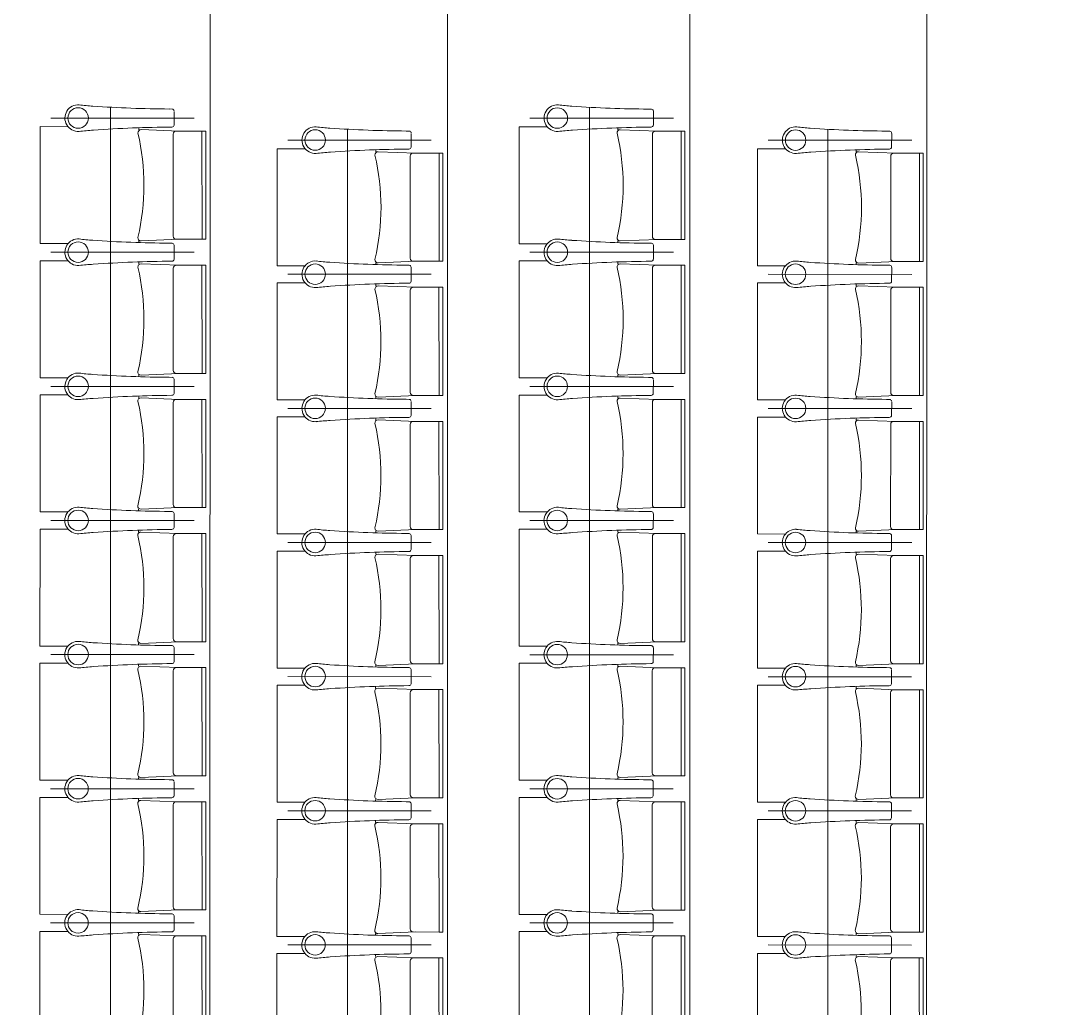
# Model space of a CAD drawing. Header units: millimetres. Extents: x 586 to 1010, y 369 to 668.
# Drawn here: x 694.394 to 698.716, y 504.952 to 509.066 of the extents above; entities that cross this region are included whole.
import ezdxf

# ---------------------------------------------------------------- set-up
doc = ezdxf.new("R2010")
doc.units = ezdxf.units.MM
doc.linetypes.add('CENTER', pattern=[2, 1.25, -0.25, 0.25, -0.25])
doc.linetypes.add('DASHED', pattern=[0.75, 0.5, -0.25])
doc.layers.add('plan line', color=7, linetype='Continuous', lineweight=15)

msp = doc.modelspace()

# ---------------------------------------------------------------- linework, layer by layer
at = {"color": 254, "lineweight": 25}
for points in [[(671.7124, 620.7085), (706.7355, 621.773), (754.2598, 613.8303), (814.6609, 600.1481), (855.7567, 598.0104), (895.0671, 567.0647), (920.0096, 542.0176), (952.0084, 521.2476), (977.2234, 504.6526), (979.6352, 479.2339), (986.3437, 463.8549), (988.7975, 462.3853)], [(654.944, 595.4717), (670.2671, 587.3174), (714.302, 595.1648), (787.0891, 595.1648), (819.3936, 580.9441), (821.0297, 562.8505), (813.4907, 552.7881), (808.7339, 539.6711), (796.4072, 534.7059), (791.0222, 527.249), (791.0222, 507.547), (797.3007, 476.5274), (814.9752, 463.8897), (836.1481, 474.6816), (874.0221, 478.5878), (885.7286, 462.7333), (863.0042, 436.0794), (845.7887, 420.6845), (845.1044, 408.6747)], [(639.2065, 583.4381), (644.7272, 575.638), (657.7961, 553.4401), (668.4043, 543.9291), (682.5178, 548.7307), (692.9838, 555.4778), (711.9339, 556.5828), (734.3456, 532.1334), (750.593, 477.7475), (754.1369, 444.164), (776.4657, 425.4473), (782.6172, 412.2355)]]:
    msp.add_spline(points, degree=3, dxfattribs=at)
at = {"layer": 'plan line'}
for p, q in [((698.1669, 499.2407), (698.1684, 510.3072)), ((696.1705, 499.2556), (696.172, 510.2928)), ((695.1813, 499.2963), (695.1827, 510.2523)), ((697.1803, 499.2912), (697.1817, 510.2569)), ((695.0251, 508.6977), (695.0122, 508.698)), ((695.0332, 508.6881), (695.033, 508.6309)), ((697.0215, 508.6975), (697.0086, 508.6977)), ((697.0296, 508.6878), (697.0293, 508.6307)), ((694.474, 508.1371), (694.474, 508.6244)), ((694.474, 508.6244), (694.5906, 508.6243)), ((694.885, 508.6199), (694.885, 508.6115)), ((696.4703, 508.1368), (696.4704, 508.6241)), ((696.4704, 508.6241), (696.587, 508.6241)), ((696.8814, 508.6196), (696.8814, 508.6112)), ((696.0127, 508.606), (695.9998, 508.6062)), ((696.0208, 508.5963), (696.0205, 508.5392)), ((698.0143, 508.6057), (698.0015, 508.606)), ((698.0225, 508.5961), (698.0222, 508.5389)), ((695.4616, 508.0453), (695.4616, 508.5326)), ((695.4616, 508.5326), (695.5782, 508.5326)), ((695.8726, 508.5282), (695.8726, 508.5197)), ((697.4632, 508.045), (697.4633, 508.5324)), ((697.4633, 508.5324), (697.5799, 508.5323)), ((697.8743, 508.5279), (697.8743, 508.5195)), ((694.885, 508.1488), (694.885, 508.1415)), ((695.025, 508.1389), (695.0122, 508.1392)), ((695.025, 508.1389), (695.0122, 508.1392)), ((696.8814, 508.1486), (696.8814, 508.1413)), ((697.0214, 508.1387), (697.0085, 508.1389)), ((697.0214, 508.1387), (697.0085, 508.1389)), ((694.5906, 508.137), (694.474, 508.1371)), ((695.0331, 508.1293), (695.0329, 508.0721)), ((695.0331, 508.1293), (695.0329, 508.0721)), ((696.5869, 508.1368), (696.4703, 508.1368)), ((697.0295, 508.129), (697.0293, 508.0719)), ((697.0295, 508.129), (697.0293, 508.0719)), ((694.4739, 507.5783), (694.474, 508.0656)), ((694.474, 508.0656), (694.5906, 508.0656)), ((694.885, 508.0611), (694.885, 508.0527)), ((695.8726, 508.0571), (695.8726, 508.0498)), ((696.4703, 507.578), (696.4703, 508.0653)), ((696.4703, 508.0653), (696.5869, 508.0653)), ((696.8813, 508.0608), (696.8813, 508.0524)), ((697.8742, 508.0568), (697.8742, 508.0495)), ((695.5782, 508.0453), (695.4616, 508.0453)), ((696.0126, 508.0472), (695.9998, 508.0474)), ((696.0126, 508.0472), (695.9998, 508.0474)), ((696.0207, 508.0375), (696.0205, 507.9804)), ((696.0207, 508.0375), (696.0205, 507.9804)), ((697.5798, 508.045), (697.4632, 508.045)), ((698.0143, 508.0469), (698.0014, 508.0472)), ((698.0143, 508.0469), (698.0014, 508.0472)), ((698.0224, 508.0373), (698.0221, 507.9801)), ((698.0224, 508.0373), (698.0221, 507.9801)), ((695.4615, 507.4865), (695.4616, 507.9738)), ((695.4616, 507.9738), (695.5781, 507.9738)), ((695.8726, 507.9694), (695.8726, 507.9609)), ((697.4631, 507.4862), (697.4632, 507.9736)), ((697.4632, 507.9736), (697.5798, 507.9735)), ((697.8742, 507.9691), (697.8742, 507.9607)), ((694.5905, 507.5782), (694.4739, 507.5783)), ((694.8849, 507.59), (694.8849, 507.5827)), ((695.0249, 507.5801), (695.0121, 507.5804)), ((695.0249, 507.5801), (695.0121, 507.5804)), ((696.5869, 507.578), (696.4703, 507.578)), ((696.8813, 507.5898), (696.8813, 507.5825)), ((697.0213, 507.5799), (697.0085, 507.5801)), ((697.0213, 507.5799), (697.0085, 507.5801)), ((695.0331, 507.5705), (695.0328, 507.5133)), ((695.0331, 507.5705), (695.0328, 507.5133)), ((697.0294, 507.5702), (697.0292, 507.5131)), ((697.0294, 507.5702), (697.0292, 507.5131)), ((694.4738, 507.0195), (694.4739, 507.5068)), ((694.4739, 507.5068), (694.5905, 507.5068)), ((694.8849, 507.5023), (694.8849, 507.4939)), ((695.8725, 507.4983), (695.8725, 507.491)), ((696.4702, 507.0192), (696.4703, 507.5065)), ((696.4703, 507.5065), (696.5869, 507.5065)), ((696.8813, 507.502), (696.8813, 507.4936)), ((697.8742, 507.498), (697.8742, 507.4907)), ((695.5781, 507.4865), (695.4615, 507.4865)), ((696.0125, 507.4884), (695.9997, 507.4886)), ((696.0125, 507.4884), (695.9997, 507.4886)), ((696.0207, 507.4787), (696.0204, 507.4216)), ((696.0207, 507.4787), (696.0204, 507.4216)), ((697.5797, 507.4862), (697.4631, 507.4862)), ((698.0142, 507.4881), (698.0013, 507.4884)), ((698.0142, 507.4881), (698.0013, 507.4884)), ((698.0223, 507.4785), (698.022, 507.4213)), ((698.0223, 507.4785), (698.0221, 507.4213)), ((695.4614, 506.9277), (695.4615, 507.415)), ((695.4615, 507.415), (695.5781, 507.415)), ((695.8725, 507.4106), (695.8725, 507.4021)), ((697.4631, 506.9275), (697.4631, 507.4148)), ((697.4631, 507.4148), (697.5797, 507.4147)), ((697.8741, 507.4103), (697.8741, 507.4019)), ((694.5904, 507.0194), (694.4738, 507.0195)), ((694.8848, 507.0312), (694.8848, 507.0239)), ((695.0249, 507.0213), (695.012, 507.0216)), ((695.0249, 507.0213), (695.012, 507.0216)), ((696.5868, 507.0192), (696.4702, 507.0192)), ((696.8812, 507.031), (696.8812, 507.0237)), ((697.0212, 507.0211), (697.0084, 507.0213)), ((697.0212, 507.0211), (697.0084, 507.0213)), ((695.033, 507.0117), (695.0327, 506.9545)), ((695.033, 507.0117), (695.0327, 506.9545)), ((697.0294, 507.0114), (697.0291, 506.9543)), ((697.0294, 507.0114), (697.0291, 506.9543)), ((694.4737, 506.4607), (694.4738, 506.948)), ((694.4738, 506.948), (694.5904, 506.948)), ((694.8848, 506.9435), (694.8848, 506.9351)), ((695.8724, 506.9395), (695.8724, 506.9322)), ((696.0125, 506.9296), (695.9996, 506.9298)), ((696.0125, 506.9296), (695.9996, 506.9298)), ((696.4701, 506.4604), (696.4702, 506.9477)), ((696.4702, 506.9477), (696.5868, 506.9477)), ((696.8812, 506.9432), (696.8812, 506.9348)), ((697.8741, 506.9392), (697.8741, 506.9319)), ((698.0141, 506.9293), (698.0013, 506.9296)), ((698.0141, 506.9293), (698.0013, 506.9296)), ((695.578, 506.9277), (695.4614, 506.9277)), ((696.0206, 506.9199), (696.0203, 506.8628)), ((696.0206, 506.9199), (696.0203, 506.8628)), ((697.5797, 506.9274), (697.4631, 506.9275)), ((698.0222, 506.9197), (698.022, 506.8625)), ((698.0222, 506.9197), (698.022, 506.8625)), ((695.4613, 506.3689), (695.4614, 506.8562)), ((695.4614, 506.8562), (695.578, 506.8562)), ((695.8724, 506.8518), (695.8724, 506.8433)), ((697.463, 506.3687), (697.4631, 506.856)), ((697.4631, 506.856), (697.5797, 506.8559)), ((697.8741, 506.8515), (697.8741, 506.8431)), ((694.5903, 506.4606), (694.4737, 506.4607)), ((694.8848, 506.4724), (694.8848, 506.4651)), ((695.0248, 506.4625), (695.0119, 506.4628)), ((695.0248, 506.4625), (695.0119, 506.4628)), ((696.5867, 506.4604), (696.4701, 506.4604)), ((696.8811, 506.4722), (696.8811, 506.4649)), ((697.0212, 506.4623), (697.0083, 506.4625)), ((697.0212, 506.4623), (697.0083, 506.4625)), ((695.0329, 506.4529), (695.0327, 506.3957)), ((695.0329, 506.4529), (695.0327, 506.3957)), ((697.0293, 506.4526), (697.029, 506.3955)), ((697.0293, 506.4526), (697.029, 506.3955)), ((694.4737, 505.9019), (694.4737, 506.3892)), ((694.4737, 506.3892), (694.5903, 506.3892)), ((694.8848, 506.3847), (694.8848, 506.3763)), ((695.5779, 506.3689), (695.4613, 506.3689)), ((695.8724, 506.3807), (695.8724, 506.3734)), ((696.0124, 506.3708), (695.9995, 506.371)), ((696.0124, 506.3708), (695.9995, 506.371)), ((696.47, 505.9016), (696.4701, 506.3889)), ((696.4701, 506.3889), (696.5867, 506.3889)), ((696.8811, 506.3844), (696.8811, 506.376)), ((697.5796, 506.3686), (697.463, 506.3687)), ((697.874, 506.3804), (697.874, 506.3731)), ((698.014, 506.3705), (698.0012, 506.3708)), ((698.014, 506.3705), (698.0012, 506.3708)), ((696.0205, 506.3611), (696.0202, 506.304)), ((696.0205, 506.3611), (696.0203, 506.304)), ((698.0222, 506.3609), (698.0219, 506.3037)), ((698.0222, 506.3609), (698.0219, 506.3037)), ((695.4613, 505.8101), (695.4613, 506.2974)), ((695.4613, 506.2974), (695.5779, 506.2974)), ((695.8723, 506.293), (695.8723, 506.2845)), ((697.4629, 505.8099), (697.463, 506.2972)), ((697.463, 506.2972), (697.5796, 506.2971)), ((697.874, 506.2927), (697.874, 506.2843)), ((694.5903, 505.9018), (694.4737, 505.9019)), ((694.8847, 505.9136), (694.8847, 505.9063)), ((695.0247, 505.9037), (695.0119, 505.904)), ((695.0247, 505.9037), (695.0119, 505.904)), ((695.0328, 505.8941), (695.0326, 505.8369)), ((695.0328, 505.8941), (695.0326, 505.8369)), ((696.5866, 505.9016), (696.47, 505.9016)), ((696.8811, 505.9134), (696.8811, 505.9061)), ((697.0211, 505.9035), (697.0082, 505.9037)), ((697.0211, 505.9035), (697.0082, 505.9037)), ((697.0292, 505.8938), (697.029, 505.8367)), ((697.0292, 505.8938), (697.029, 505.8367)), ((694.4736, 505.3431), (694.4737, 505.8304)), ((694.4737, 505.8304), (694.5903, 505.8304)), ((694.8847, 505.8259), (694.8847, 505.8175)), ((695.5779, 505.8101), (695.4613, 505.8101)), ((695.8723, 505.8219), (695.8723, 505.8146)), ((696.0123, 505.812), (695.9995, 505.8122)), ((696.0123, 505.812), (695.9995, 505.8122)), ((696.47, 505.3428), (696.47, 505.8301)), ((696.47, 505.8301), (696.5866, 505.8301)), ((696.8811, 505.8256), (696.8811, 505.8172)), ((697.5795, 505.8098), (697.4629, 505.8099)), ((697.8739, 505.8216), (697.8739, 505.8143)), ((698.014, 505.8117), (698.0011, 505.812)), ((698.014, 505.8117), (698.0011, 505.812)), ((696.0204, 505.8023), (696.0202, 505.7452)), ((696.0204, 505.8023), (696.0202, 505.7452)), ((698.0221, 505.8021), (698.0218, 505.7449)), ((698.0221, 505.8021), (698.0218, 505.7449)), ((695.4612, 505.2513), (695.4613, 505.7386)), ((695.4613, 505.7386), (695.5779, 505.7386)), ((695.8723, 505.7342), (695.8723, 505.7257)), ((697.4628, 505.2511), (697.4629, 505.7384)), ((697.4629, 505.7384), (697.5795, 505.7383)), ((697.8739, 505.7339), (697.8739, 505.7255)), ((694.5902, 505.343), (694.4736, 505.3431)), ((694.8846, 505.3548), (694.8846, 505.3475)), ((695.0246, 505.3449), (695.0118, 505.3452)), ((695.0246, 505.3449), (695.0118, 505.3452)), ((695.0328, 505.3353), (695.0325, 505.2781)), ((695.0328, 505.3353), (695.0325, 505.2781)), ((696.5866, 505.3428), (696.47, 505.3428)), ((696.881, 505.3546), (696.881, 505.3473)), ((697.021, 505.3447), (697.0082, 505.3449)), ((697.021, 505.3447), (697.0082, 505.3449)), ((697.0291, 505.335), (697.0289, 505.2779)), ((697.0291, 505.335), (697.0289, 505.2779)), ((694.4735, 504.7843), (694.4736, 505.2716)), ((694.4736, 505.2716), (694.5902, 505.2716)), ((694.8846, 505.2671), (694.8846, 505.2587)), ((695.5778, 505.2513), (695.4612, 505.2513)), ((695.8722, 505.2631), (695.8722, 505.2558)), ((696.0122, 505.2532), (695.9994, 505.2534)), ((696.0122, 505.2532), (695.9994, 505.2534)), ((696.0204, 505.2435), (696.0201, 505.1864)), ((696.0204, 505.2435), (696.0201, 505.1864)), ((696.4699, 504.784), (696.47, 505.2713)), ((696.47, 505.2713), (696.5866, 505.2713)), ((696.881, 505.2668), (696.881, 505.2584)), ((697.5794, 505.251), (697.4628, 505.2511)), ((697.8739, 505.2628), (697.8739, 505.2555)), ((698.0139, 505.2529), (698.001, 505.2532)), ((698.0139, 505.2529), (698.001, 505.2532)), ((698.022, 505.2433), (698.0218, 505.1861)), ((698.022, 505.2433), (698.0218, 505.1861)), ((695.4611, 504.6925), (695.4612, 505.1798)), ((695.4612, 505.1798), (695.5778, 505.1798)), ((695.8722, 505.1754), (695.8722, 505.1669)), ((697.4628, 504.6923), (697.4628, 505.1796)), ((697.4628, 505.1796), (697.5794, 505.1795)), ((697.8739, 505.1751), (697.8739, 505.1667))]:
    msp.add_line(p, q, dxfattribs=at)
at = {"layer": 'plan line', "linetype": 'DASHED', "ltscale": 3}
for p, q in [((694.7675, 508.0558), (694.7676, 508.7054)), ((696.7639, 508.0556), (696.7639, 508.7051)), ((695.7551, 507.9641), (695.7552, 508.6136)), ((697.7567, 507.9638), (697.7568, 508.6134)), ((694.7674, 507.497), (694.7675, 508.1466)), ((696.7638, 507.4968), (696.7639, 508.1463)), ((695.755, 507.4053), (695.7551, 508.0548)), ((697.7567, 507.405), (697.7567, 508.0546)), ((694.7673, 506.9382), (694.7674, 507.5878)), ((696.7637, 506.938), (696.7638, 507.5875)), ((695.7549, 506.8465), (695.755, 507.496)), ((697.7566, 506.8462), (697.7567, 507.4958)), ((694.7673, 506.3794), (694.7673, 507.029)), ((696.7636, 506.3792), (696.7637, 507.0287)), ((695.7549, 506.2877), (695.7549, 506.9372)), ((697.7565, 506.2874), (697.7566, 506.937)), ((694.7672, 505.8206), (694.7673, 506.4702)), ((696.7636, 505.8204), (696.7636, 506.4699)), ((695.7548, 505.7289), (695.7549, 506.3784)), ((697.7564, 505.7286), (697.7565, 506.3782)), ((694.7671, 505.2618), (694.7672, 505.9114)), ((696.7635, 505.2616), (696.7636, 505.9111)), ((695.7547, 505.1701), (695.7548, 505.8196)), ((697.7564, 505.1698), (697.7564, 505.8194)), ((694.767, 504.703), (694.7671, 505.3526)), ((696.7634, 504.7028), (696.7635, 505.3523)), ((695.7546, 504.6113), (695.7547, 505.2608)), ((697.7563, 504.611), (697.7564, 505.2606))]:
    msp.add_line(p, q, dxfattribs=at)
at = {"layer": 'plan line', "linetype": 'CENTER', "ltscale": 3}
for p, q in [((695.1165, 508.66), (694.5186, 508.6601)), ((697.1129, 508.6598), (696.515, 508.6598)), ((696.1041, 508.5683), (695.5062, 508.5684)), ((698.1058, 508.568), (697.5079, 508.5681)), ((695.1165, 508.1012), (694.5185, 508.1013)), ((695.1165, 508.1012), (694.5185, 508.1013)), ((697.1128, 508.101), (696.5149, 508.101)), ((697.1128, 508.101), (696.5149, 508.101)), ((696.1041, 508.0095), (695.5061, 508.0096)), ((696.1041, 508.0095), (695.5061, 508.0096)), ((698.1057, 508.0092), (697.5078, 508.0093)), ((698.1057, 508.0092), (697.5078, 508.0093)), ((695.1164, 507.5424), (694.5185, 507.5425)), ((695.1164, 507.5424), (694.5185, 507.5425)), ((697.1128, 507.5422), (696.5148, 507.5422)), ((697.1128, 507.5422), (696.5148, 507.5422)), ((696.104, 507.4507), (695.5061, 507.4508)), ((696.104, 507.4507), (695.5061, 507.4508)), ((698.1056, 507.4504), (697.5077, 507.4505)), ((698.1056, 507.4504), (697.5077, 507.4505)), ((695.1163, 506.9836), (694.5184, 506.9837)), ((695.1163, 506.9836), (694.5184, 506.9837)), ((697.1127, 506.9834), (696.5148, 506.9834)), ((697.1127, 506.9834), (696.5148, 506.9834)), ((696.1039, 506.8919), (695.506, 506.892)), ((696.1039, 506.8919), (695.506, 506.892)), ((698.1056, 506.8916), (697.5076, 506.8917)), ((698.1056, 506.8916), (697.5076, 506.8917)), ((695.1162, 506.4248), (694.5183, 506.4249)), ((695.1162, 506.4248), (694.5183, 506.4249)), ((697.1126, 506.4246), (696.5147, 506.4246)), ((697.1126, 506.4246), (696.5147, 506.4246)), ((696.1038, 506.3331), (695.5059, 506.3332)), ((696.1038, 506.3331), (695.5059, 506.3332)), ((698.1055, 506.3328), (697.5076, 506.3329)), ((698.1055, 506.3328), (697.5076, 506.3329)), ((695.1162, 505.866), (694.5182, 505.8661)), ((695.1162, 505.866), (694.5182, 505.8661)), ((697.1125, 505.8658), (696.5146, 505.8658)), ((697.1125, 505.8658), (696.5146, 505.8658)), ((696.1038, 505.7743), (695.5058, 505.7744)), ((696.1038, 505.7743), (695.5058, 505.7744)), ((698.1054, 505.774), (697.5075, 505.7741)), ((698.1054, 505.774), (697.5075, 505.7741)), ((695.1161, 505.3072), (694.5182, 505.3073)), ((695.1161, 505.3072), (694.5182, 505.3073)), ((697.1125, 505.307), (696.5145, 505.307)), ((697.1125, 505.307), (696.5145, 505.307)), ((696.1037, 505.2155), (695.5058, 505.2156)), ((696.1037, 505.2155), (695.5058, 505.2156)), ((698.1053, 505.2152), (697.5074, 505.2153)), ((698.1053, 505.2152), (697.5074, 505.2153))]:
    msp.add_line(p, q, dxfattribs=at)
at = {"layer": 'plan line'}
for points in [[(695.0531, 508.606), (694.8949, 508.6119, 0.474715), (694.8819, 508.5972, -0.115865), (694.8819, 508.1631, 0.474715), (694.8948, 508.1484), (695.053, 508.1552)], [(695.1487, 508.606), (695.0417, 508.606, 0.414214), (695.029, 508.5933), (695.0289, 508.1679, 0.414214), (695.0416, 508.1552), (695.1494, 508.1552), (695.1487, 508.606)], [(697.0495, 508.6058), (696.8912, 508.6116, 0.474715), (696.8783, 508.5969, -0.115865), (696.8782, 508.1629, 0.474715), (696.8912, 508.1481), (697.0494, 508.155)], [(697.1451, 508.6057), (697.038, 508.6058, 0.414214), (697.0253, 508.5931), (697.0253, 508.1677, 0.414214), (697.038, 508.155), (697.1458, 508.1549), (697.1451, 508.6057)], [(696.0407, 508.5143), (695.8825, 508.5202, 0.474715), (695.8695, 508.5054, -0.115865), (695.8694, 508.0714, 0.474715), (695.8824, 508.0566), (696.0406, 508.0635)], [(696.1363, 508.5143), (696.0293, 508.5143, 0.414214), (696.0166, 508.5016), (696.0165, 508.0762, 0.414214), (696.0292, 508.0635), (696.137, 508.0634), (696.1363, 508.5143)], [(698.0424, 508.514), (697.8841, 508.5199, 0.474715), (697.8712, 508.5052, -0.115865), (697.8711, 508.0711, 0.474715), (697.8841, 508.0564), (698.0423, 508.0632)], [(698.1379, 508.514), (698.0309, 508.514, 0.414214), (698.0182, 508.5013), (698.0182, 508.0759, 0.414214), (698.0309, 508.0632), (698.1386, 508.0632), (698.1379, 508.514)], [(695.053, 508.0472), (694.8948, 508.0531, 0.474715), (694.8818, 508.0384, -0.115865), (694.8818, 507.6043, 0.474715), (694.8947, 507.5896), (695.053, 507.5964)], [(697.0494, 508.047), (696.8912, 508.0528, 0.474715), (696.8782, 508.0381, -0.115865), (696.8782, 507.6041, 0.474715), (696.8911, 507.5893), (697.0494, 507.5962)], [(695.1486, 508.0472), (695.0416, 508.0472, 0.414214), (695.0289, 508.0345), (695.0288, 507.6091, 0.414214), (695.0415, 507.5964), (695.1493, 507.5964), (695.1486, 508.0472)], [(697.145, 508.0469), (697.038, 508.047, 0.414214), (697.0253, 508.0343), (697.0252, 507.6089, 0.414214), (697.0379, 507.5962), (697.1457, 507.5961), (697.145, 508.0469)], [(696.0406, 507.9555), (695.8824, 507.9614, 0.474715), (695.8694, 507.9466, -0.115865), (695.8694, 507.5126, 0.474715), (695.8823, 507.4978), (696.0406, 507.5047)], [(696.1362, 507.9555), (696.0292, 507.9555, 0.414214), (696.0165, 507.9428), (696.0164, 507.5174, 0.414214), (696.0291, 507.5047), (696.1369, 507.5046), (696.1362, 507.9555)], [(698.0423, 507.9552), (697.884, 507.9611, 0.474715), (697.8711, 507.9464, -0.115865), (697.871, 507.5123, 0.474715), (697.884, 507.4976), (698.0422, 507.5044)], [(698.1378, 507.9552), (698.0308, 507.9552, 0.414214), (698.0181, 507.9425), (698.0181, 507.5171, 0.414214), (698.0308, 507.5044), (698.1386, 507.5044), (698.1378, 507.9552)], [(695.053, 507.4884), (694.8947, 507.4943, 0.474715), (694.8818, 507.4796, -0.115865), (694.8817, 507.0455, 0.474715), (694.8947, 507.0308), (695.0529, 507.0376)], [(697.0493, 507.4882), (696.8911, 507.494, 0.474715), (696.8781, 507.4793, -0.115865), (696.8781, 507.0453, 0.474715), (696.891, 507.0305), (697.0493, 507.0374)], [(695.1485, 507.4884), (695.0415, 507.4884, 0.414214), (695.0288, 507.4757), (695.0288, 507.0503, 0.414214), (695.0415, 507.0376), (695.1492, 507.0376), (695.1485, 507.4884)], [(697.1449, 507.4881), (697.0379, 507.4882, 0.414214), (697.0252, 507.4755), (697.0251, 507.0501, 0.414214), (697.0378, 507.0374), (697.1456, 507.0373), (697.1449, 507.4881)], [(696.0406, 507.3967), (695.8823, 507.4026, 0.474715), (695.8694, 507.3878, -0.115865), (695.8693, 506.9538, 0.474715), (695.8823, 506.939), (696.0405, 506.9459)], [(696.1361, 507.3967), (696.0291, 507.3967, 0.414214), (696.0164, 507.384), (696.0164, 506.9586, 0.414214), (696.029, 506.9459), (696.1368, 506.9458), (696.1361, 507.3967)], [(698.0422, 507.3964), (697.884, 507.4023, 0.474715), (697.871, 507.3876, -0.115865), (697.871, 506.9535, 0.474715), (697.8839, 506.9388), (698.0421, 506.9456)], [(698.1378, 507.3964), (698.0308, 507.3964, 0.414214), (698.0181, 507.3837), (698.018, 506.9583, 0.414214), (698.0307, 506.9456), (698.1385, 506.9456), (698.1378, 507.3964)], [(695.0529, 506.9296), (694.8946, 506.9355, 0.474715), (694.8817, 506.9208, -0.115865), (694.8816, 506.4867, 0.474715), (694.8946, 506.472), (695.0528, 506.4788)], [(695.1485, 506.9296), (695.0414, 506.9296, 0.414214), (695.0287, 506.9169), (695.0287, 506.4915, 0.414214), (695.0414, 506.4788), (695.1492, 506.4788), (695.1485, 506.9296)], [(697.0493, 506.9294), (696.891, 506.9352, 0.474715), (696.8781, 506.9205, -0.115865), (696.878, 506.4865, 0.474715), (696.891, 506.4717), (697.0492, 506.4786)], [(697.1448, 506.9293), (697.0378, 506.9294, 0.414214), (697.0251, 506.9167), (697.0251, 506.4913, 0.414214), (697.0378, 506.4786), (697.1455, 506.4785), (697.1448, 506.9293)], [(696.0405, 506.8379), (695.8822, 506.8438, 0.474715), (695.8693, 506.829, -0.115865), (695.8692, 506.395, 0.474715), (695.8822, 506.3802), (696.0404, 506.3871)], [(698.0421, 506.8376), (697.8839, 506.8435, 0.474715), (697.8709, 506.8288, -0.115865), (697.8709, 506.3947, 0.474715), (697.8838, 506.38), (698.0421, 506.3868)], [(696.136, 506.8379), (696.029, 506.8379, 0.414214), (696.0163, 506.8252), (696.0163, 506.3998, 0.414214), (696.029, 506.3871), (696.1368, 506.387), (696.136, 506.8379)], [(698.1377, 506.8376), (698.0307, 506.8376, 0.414214), (698.018, 506.8249), (698.0179, 506.3995, 0.414214), (698.0306, 506.3868), (698.1384, 506.3868), (698.1377, 506.8376)], [(695.0528, 506.3708), (694.8946, 506.3767, 0.474715), (694.8816, 506.362, -0.115865), (694.8816, 505.9279, 0.474715), (694.8945, 505.9132), (695.0528, 505.92)], [(695.1484, 506.3708), (695.0414, 506.3708, 0.414214), (695.0287, 506.3581), (695.0286, 505.9327, 0.414214), (695.0413, 505.92), (695.1491, 505.92), (695.1484, 506.3708)], [(697.0492, 506.3706), (696.8909, 506.3764, 0.474715), (696.878, 506.3617, -0.115865), (696.8779, 505.9277, 0.474715), (696.8909, 505.9129), (697.0491, 505.9198)], [(697.1448, 506.3705), (697.0377, 506.3706, 0.414214), (697.025, 506.3579), (697.025, 505.9325, 0.414214), (697.0377, 505.9198), (697.1455, 505.9197), (697.1448, 506.3705)], [(696.0404, 506.2791), (695.8822, 506.285, 0.474715), (695.8692, 506.2702, -0.115865), (695.8692, 505.8362, 0.474715), (695.8821, 505.8214), (696.0403, 505.8283)], [(698.0421, 506.2788), (697.8838, 506.2847, 0.474715), (697.8709, 506.27, -0.115865), (697.8708, 505.8359, 0.474715), (697.8838, 505.8212), (698.042, 505.828)], [(696.136, 506.2791), (696.029, 506.2791, 0.414214), (696.0163, 506.2664), (696.0162, 505.841, 0.414214), (696.0289, 505.8283), (696.1367, 505.8282), (696.136, 506.2791)], [(698.1376, 506.2788), (698.0306, 506.2788, 0.414214), (698.0179, 506.2661), (698.0179, 505.8407, 0.414214), (698.0306, 505.828), (698.1383, 505.828), (698.1376, 506.2788)], [(695.0527, 505.812), (694.8945, 505.8179, 0.474715), (694.8815, 505.8032, -0.115865), (694.8815, 505.3691, 0.474715), (694.8944, 505.3544), (695.0527, 505.3612)], [(695.1483, 505.812), (695.0413, 505.812, 0.414214), (695.0286, 505.7993), (695.0285, 505.3739, 0.414214), (695.0412, 505.3612), (695.149, 505.3612), (695.1483, 505.812)], [(697.0491, 505.8118), (696.8909, 505.8176, 0.474715), (696.8779, 505.8029, -0.115865), (696.8779, 505.3689, 0.474715), (696.8908, 505.3541), (697.0491, 505.361)], [(697.1447, 505.8117), (697.0377, 505.8118, 0.414214), (697.025, 505.7991), (697.0249, 505.3737, 0.414214), (697.0376, 505.361), (697.1454, 505.3609), (697.1447, 505.8117)], [(696.0403, 505.7203), (695.8821, 505.7262, 0.474715), (695.8691, 505.7114, -0.115865), (695.8691, 505.2774, 0.474715), (695.882, 505.2626), (696.0403, 505.2695)], [(696.1359, 505.7203), (696.0289, 505.7203, 0.414214), (696.0162, 505.7076), (696.0161, 505.2822, 0.414214), (696.0288, 505.2695), (696.1366, 505.2694), (696.1359, 505.7203)], [(698.042, 505.72), (697.8837, 505.7259, 0.474715), (697.8708, 505.7112, -0.115865), (697.8707, 505.2771, 0.474715), (697.8837, 505.2624), (698.0419, 505.2692)], [(698.1376, 505.72), (698.0305, 505.72, 0.414214), (698.0178, 505.7073), (698.0178, 505.2819, 0.414214), (698.0305, 505.2692), (698.1383, 505.2692), (698.1376, 505.72)], [(695.0527, 505.2532), (694.8944, 505.2591, 0.474715), (694.8815, 505.2444, -0.115865), (694.8814, 504.8103, 0.474715), (694.8944, 504.7956), (695.0526, 504.8024)], [(695.1482, 505.2532), (695.0412, 505.2532, 0.414214), (695.0285, 505.2405), (695.0285, 504.8151, 0.414214), (695.0412, 504.8024), (695.1489, 504.8024), (695.1482, 505.2532)], [(697.049, 505.253), (696.8908, 505.2588, 0.474715), (696.8778, 505.2441, -0.115865), (696.8778, 504.8101, 0.474715), (696.8907, 504.7953), (697.049, 504.8022)], [(697.1446, 505.2529), (697.0376, 505.253, 0.414214), (697.0249, 505.2403), (697.0248, 504.8149, 0.414214), (697.0375, 504.8022), (697.1453, 504.8021), (697.1446, 505.2529)], [(696.0403, 505.1615), (695.882, 505.1674, 0.474715), (695.8691, 505.1526, -0.115865), (695.869, 504.7186, 0.474715), (695.882, 504.7038), (696.0402, 504.7107)], [(696.1358, 505.1615), (696.0288, 505.1615, 0.414214), (696.0161, 505.1488), (696.0161, 504.7234, 0.414214), (696.0288, 504.7107), (696.1365, 504.7106), (696.1358, 505.1615)], [(698.0419, 505.1612), (697.8837, 505.1671, 0.474715), (697.8707, 505.1524, -0.115865), (697.8707, 504.7183, 0.474715), (697.8836, 504.7036), (698.0419, 504.7104)], [(698.1375, 505.1612), (698.0305, 505.1612, 0.414214), (698.0178, 505.1485), (698.0177, 504.7231, 0.414214), (698.0304, 504.7104), (698.1382, 504.7104), (698.1375, 505.1612)]]:
    msp.add_lwpolyline(points, format="xyb", dxfattribs=at)
for points in [[(695.1647, 508.606), (695.1646, 508.1552), (695.1494, 508.1552), (695.1487, 508.606), (695.1647, 508.606)], [(697.1611, 508.6057), (697.161, 508.1549), (697.1458, 508.1549), (697.1451, 508.6057), (697.1611, 508.6057)], [(696.1523, 508.5143), (696.1522, 508.0634), (696.137, 508.0634), (696.1363, 508.5143), (696.1523, 508.5143)], [(698.1539, 508.514), (698.1539, 508.0632), (698.1386, 508.0632), (698.1379, 508.514), (698.1539, 508.514)], [(695.1646, 508.0472), (695.1645, 507.5964), (695.1493, 507.5964), (695.1486, 508.0472), (695.1646, 508.0472)], [(697.161, 508.0469), (697.1609, 507.5961), (697.1457, 507.5961), (697.145, 508.0469), (697.161, 508.0469)], [(696.1522, 507.9555), (696.1521, 507.5046), (696.1369, 507.5046), (696.1362, 507.9555), (696.1522, 507.9555)], [(698.1539, 507.9552), (698.1538, 507.5044), (698.1386, 507.5044), (698.1378, 507.9552), (698.1539, 507.9552)], [(695.1645, 507.4884), (695.1645, 507.0376), (695.1492, 507.0376), (695.1485, 507.4884), (695.1645, 507.4884)], [(697.1609, 507.4881), (697.1608, 507.0373), (697.1456, 507.0373), (697.1449, 507.4881), (697.1609, 507.4881)], [(696.1521, 507.3967), (696.1521, 506.9458), (696.1368, 506.9458), (696.1361, 507.3967), (696.1521, 507.3967)], [(698.1538, 507.3964), (698.1537, 506.9456), (698.1385, 506.9456), (698.1378, 507.3964), (698.1538, 507.3964)], [(695.1645, 506.9296), (695.1644, 506.4788), (695.1492, 506.4788), (695.1485, 506.9296), (695.1645, 506.9296)], [(697.1608, 506.9293), (697.1608, 506.4785), (697.1455, 506.4785), (697.1448, 506.9293), (697.1608, 506.9293)], [(696.1521, 506.8379), (696.152, 506.387), (696.1368, 506.387), (696.136, 506.8379), (696.1521, 506.8379)], [(698.1537, 506.8376), (698.1536, 506.3868), (698.1384, 506.3868), (698.1377, 506.8376), (698.1537, 506.8376)], [(695.1644, 506.3708), (695.1643, 505.92), (695.1491, 505.92), (695.1484, 506.3708), (695.1644, 506.3708)], [(697.1608, 506.3705), (697.1607, 505.9197), (697.1455, 505.9197), (697.1448, 506.3705), (697.1608, 506.3705)], [(696.152, 506.2791), (696.1519, 505.8282), (696.1367, 505.8282), (696.136, 506.2791), (696.152, 506.2791)], [(698.1536, 506.2788), (698.1536, 505.828), (698.1383, 505.828), (698.1376, 506.2788), (698.1536, 506.2788)], [(695.1643, 505.812), (695.1643, 505.3612), (695.149, 505.3612), (695.1483, 505.812), (695.1643, 505.812)], [(697.1607, 505.8117), (697.1606, 505.3609), (697.1454, 505.3609), (697.1447, 505.8117), (697.1607, 505.8117)], [(696.1519, 505.7203), (696.1518, 505.2694), (696.1366, 505.2694), (696.1359, 505.7203), (696.1519, 505.7203)], [(698.1536, 505.72), (698.1535, 505.2692), (698.1383, 505.2692), (698.1376, 505.72), (698.1536, 505.72)], [(695.1642, 505.2532), (695.1642, 504.8024), (695.1489, 504.8024), (695.1482, 505.2532), (695.1642, 505.2532)], [(697.1606, 505.2529), (697.1606, 504.8021), (697.1453, 504.8021), (697.1446, 505.2529), (697.1606, 505.2529)], [(696.1518, 505.1615), (696.1518, 504.7106), (696.1365, 504.7106), (696.1358, 505.1615), (696.1518, 505.1615)], [(698.1535, 505.1612), (698.1534, 504.7104), (698.1382, 504.7104), (698.1375, 505.1612), (698.1535, 505.1612)]]:
    msp.add_lwpolyline(points, dxfattribs=at)
for centre in [(694.6328, 508.6604), (696.6291, 508.6602), (695.6203, 508.5687), (697.622, 508.5684), (694.6327, 508.1016), (694.6327, 508.1016), (696.6291, 508.1014), (696.6291, 508.1014), (695.6203, 508.0099), (695.6203, 508.0099), (697.6219, 508.0096), (697.6219, 508.0096), (694.6326, 507.5428), (694.6326, 507.5428), (696.629, 507.5426), (696.629, 507.5426), (695.6202, 507.4511), (695.6202, 507.4511), (697.6219, 507.4508), (697.6219, 507.4508), (694.6325, 506.984), (694.6325, 506.984), (696.6289, 506.9838), (696.6289, 506.9838), (695.6201, 506.8923), (695.6201, 506.8923), (697.6218, 506.892), (697.6218, 506.892), (694.6325, 506.4252), (694.6325, 506.4252), (696.6288, 506.425), (696.6288, 506.425), (695.6201, 506.3335), (695.6201, 506.3335), (697.6217, 506.3332), (697.6217, 506.3332), (694.6324, 505.8664), (694.6324, 505.8664), (696.6288, 505.8662), (696.6288, 505.8662), (695.62, 505.7747), (695.62, 505.7747), (697.6216, 505.7744), (697.6216, 505.7744), (694.6323, 505.3076), (694.6323, 505.3076), (696.6287, 505.3074), (696.6287, 505.3074), (695.6199, 505.2159), (695.6199, 505.2159), (697.6216, 505.2156), (697.6216, 505.2156)]:
    msp.add_circle(centre, 0.0427, dxfattribs=at)
for centre, radius, start, end in [((694.6329, 508.6601), 0.0554, 85.4444, 273.4868), ((694.7593, 509.7025), 0.9947, 262.9572, 266.22), ((695.0407, 513.6945), 4.9966, 266.0182, 269.6738), ((696.6293, 508.6598), 0.0554, 85.4444, 273.4868), ((696.7557, 509.7023), 0.9947, 262.9572, 266.22), ((697.0371, 513.6942), 4.9966, 266.0182, 269.6738), ((695.0237, 508.6885), 0.00935, 8.4308, 81.5541), ((697.0201, 508.6882), 0.00935, 8.4308, 81.5541), ((695.0654, 503.2943), 5.3287, 90.4519, 93.9755), ((695.0234, 508.6325), 0.00967, 269.3681, 350.8186), ((695.6205, 508.5683), 0.0554, 85.4444, 273.4868), ((695.7469, 509.6108), 0.9947, 262.9572, 266.22), ((696.0283, 513.6028), 4.9966, 266.0182, 269.6738), ((697.0618, 503.294), 5.3287, 90.4519, 93.9755), ((697.0198, 508.6322), 0.00967, 269.3681, 350.8186), ((697.6222, 508.5681), 0.0554, 85.4444, 273.4868), ((697.7485, 509.6105), 0.9947, 262.9572, 266.22), ((698.0299, 513.6025), 4.9966, 266.0182, 269.6738), ((695.0177, 504.6679), 3.9554, 94.6649, 95.533), ((696.0113, 508.5967), 0.00935, 8.4308, 81.5541), ((697.014, 504.6676), 3.9554, 94.6649, 95.533), ((698.013, 508.5965), 0.00935, 8.4308, 81.5541), ((696.053, 503.2025), 5.3287, 90.4519, 93.9755), ((696.011, 508.5407), 0.00967, 269.3681, 350.8186), ((698.0547, 503.2023), 5.3287, 90.4519, 93.9755), ((698.0127, 508.5405), 0.00967, 269.3681, 350.8186), ((696.0053, 504.5761), 3.9554, 94.6649, 95.533), ((698.0069, 504.5759), 3.9554, 94.6649, 95.533), ((694.6329, 508.1013), 0.0554, 85.4444, 273.4868), ((694.6329, 508.1013), 0.0554, 85.4444, 273.4868), ((694.7592, 509.1437), 0.9947, 262.9572, 266.22), ((694.7592, 509.1437), 0.9947, 262.9572, 266.22), ((695.0406, 513.1357), 4.9966, 266.0182, 269.6738), ((695.0406, 513.1357), 4.9966, 266.0182, 269.6738), ((695.0236, 508.1297), 0.00935, 8.4308, 81.5541), ((695.0236, 508.1297), 0.00935, 8.4308, 81.5541), ((696.6292, 508.101), 0.0554, 85.4444, 273.4868), ((696.6292, 508.101), 0.0554, 85.4444, 273.4868), ((696.7556, 509.1435), 0.9947, 262.9572, 266.22), ((696.7556, 509.1435), 0.9947, 262.9572, 266.22), ((697.037, 513.1354), 4.9966, 266.0182, 269.6738), ((697.037, 513.1354), 4.9966, 266.0182, 269.6738), ((697.02, 508.1294), 0.00935, 8.4308, 81.5541), ((697.02, 508.1294), 0.00935, 8.4308, 81.5541), ((695.0654, 502.7355), 5.3287, 90.4519, 93.9755), ((695.0654, 502.7355), 5.3287, 90.4519, 93.9755), ((695.0233, 508.0737), 0.00967, 269.3681, 350.8186), ((695.0233, 508.0737), 0.00967, 269.3681, 350.8186), ((695.6205, 508.0095), 0.0554, 85.4444, 273.4868), ((695.6205, 508.0095), 0.0554, 85.4444, 273.4868), ((695.7468, 509.052), 0.9947, 262.9572, 266.22), ((695.7468, 509.052), 0.9947, 262.9572, 266.22), ((696.0282, 513.044), 4.9966, 266.0182, 269.6738), ((696.0282, 513.044), 4.9966, 266.0182, 269.6738), ((697.0617, 502.7352), 5.3287, 90.4519, 93.9755), ((697.0617, 502.7352), 5.3287, 90.4519, 93.9755), ((697.0197, 508.0734), 0.00967, 269.3681, 350.8186), ((697.0197, 508.0734), 0.00967, 269.3681, 350.8186), ((697.6221, 508.0093), 0.0554, 85.4444, 273.4868), ((697.6221, 508.0093), 0.0554, 85.4444, 273.4868), ((697.7485, 509.0517), 0.9947, 262.9572, 266.22), ((697.7485, 509.0517), 0.9947, 262.9572, 266.22), ((698.0299, 513.0437), 4.9966, 266.0182, 269.6738), ((698.0299, 513.0437), 4.9966, 266.0182, 269.6738), ((695.0176, 504.1091), 3.9554, 94.6649, 95.533), ((695.0176, 504.1091), 3.9554, 94.6649, 95.533), ((696.0112, 508.0379), 0.00935, 8.4308, 81.5541), ((696.0112, 508.0379), 0.00935, 8.4308, 81.5541), ((697.014, 504.1088), 3.9554, 94.6649, 95.533), ((697.014, 504.1088), 3.9554, 94.6649, 95.533), ((698.0129, 508.0377), 0.00935, 8.4308, 81.5541), ((698.0129, 508.0377), 0.00935, 8.4308, 81.5541), ((696.053, 502.6437), 5.3287, 90.4519, 93.9755), ((696.053, 502.6437), 5.3287, 90.4519, 93.9755), ((696.0109, 507.9819), 0.00967, 269.3681, 350.8186), ((696.0109, 507.9819), 0.00967, 269.3681, 350.8186), ((698.0546, 502.6435), 5.3287, 90.4519, 93.9755), ((698.0546, 502.6435), 5.3287, 90.4519, 93.9755), ((698.0126, 507.9817), 0.00967, 269.3681, 350.8186), ((698.0126, 507.9817), 0.00967, 269.3681, 350.8186), ((696.0052, 504.0173), 3.9554, 94.6649, 95.533), ((696.0052, 504.0173), 3.9554, 94.6649, 95.533), ((698.0068, 504.0171), 3.9554, 94.6649, 95.533), ((698.0068, 504.0171), 3.9554, 94.6649, 95.533), ((694.6328, 507.5425), 0.0554, 85.4444, 273.4868), ((694.6328, 507.5425), 0.0554, 85.4444, 273.4868), ((694.7592, 508.5849), 0.9947, 262.9572, 266.22), ((694.7592, 508.5849), 0.9947, 262.9572, 266.22), ((695.0405, 512.5769), 4.9966, 266.0182, 269.6738), ((695.0405, 512.5769), 4.9966, 266.0182, 269.6738), ((695.0236, 507.5709), 0.00935, 8.4308, 81.5541), ((695.0236, 507.5709), 0.00935, 8.4308, 81.5541), ((696.6292, 507.5422), 0.0554, 85.4444, 273.4868), ((696.6292, 507.5422), 0.0554, 85.4444, 273.4868), ((696.7555, 508.5847), 0.9947, 262.9572, 266.22), ((696.7555, 508.5847), 0.9947, 262.9572, 266.22), ((697.0369, 512.5766), 4.9966, 266.0182, 269.6738), ((697.0369, 512.5766), 4.9966, 266.0182, 269.6738), ((697.0199, 507.5706), 0.00935, 8.4308, 81.5541), ((697.0199, 507.5706), 0.00935, 8.4308, 81.5541), ((695.0175, 503.5503), 3.9554, 94.6649, 95.533), ((695.0175, 503.5503), 3.9554, 94.6649, 95.533), ((695.0653, 502.1767), 5.3287, 90.4519, 93.9755), ((695.0653, 502.1767), 5.3287, 90.4519, 93.9755), ((695.0233, 507.5149), 0.00967, 269.3681, 350.8186), ((695.0233, 507.5149), 0.00967, 269.3681, 350.8186), ((695.6204, 507.4507), 0.0554, 85.4444, 273.4868), ((695.6204, 507.4507), 0.0554, 85.4444, 273.4868), ((695.7467, 508.4932), 0.9947, 262.9572, 266.22), ((695.7467, 508.4932), 0.9947, 262.9572, 266.22), ((696.0281, 512.4852), 4.9966, 266.0182, 269.6738), ((696.0281, 512.4852), 4.9966, 266.0182, 269.6738), ((697.0139, 503.55), 3.9554, 94.6649, 95.533), ((697.0139, 503.55), 3.9554, 94.6649, 95.533), ((697.0617, 502.1764), 5.3287, 90.4519, 93.9755), ((697.0617, 502.1764), 5.3287, 90.4519, 93.9755), ((697.0196, 507.5146), 0.00967, 269.3681, 350.8186), ((697.0196, 507.5146), 0.00967, 269.3681, 350.8186), ((697.622, 507.4505), 0.0554, 85.4444, 273.4868), ((697.622, 507.4505), 0.0554, 85.4444, 273.4868), ((697.7484, 508.4929), 0.9947, 262.9572, 266.22), ((697.7484, 508.4929), 0.9947, 262.9572, 266.22), ((698.0298, 512.4849), 4.9966, 266.0182, 269.6738), ((698.0298, 512.4849), 4.9966, 266.0182, 269.6738), ((696.0112, 507.4791), 0.00935, 8.4308, 81.5541), ((696.0112, 507.4791), 0.00935, 8.4308, 81.5541), ((698.0128, 507.4789), 0.00935, 8.4308, 81.5541), ((698.0128, 507.4789), 0.00935, 8.4308, 81.5541), ((696.0529, 502.0849), 5.3287, 90.4519, 93.9755), ((696.0529, 502.0849), 5.3287, 90.4519, 93.9755), ((696.0109, 507.4231), 0.00967, 269.3681, 350.8186), ((696.0109, 507.4231), 0.00967, 269.3681, 350.8186), ((698.0545, 502.0847), 5.3287, 90.4519, 93.9755), ((698.0545, 502.0847), 5.3287, 90.4519, 93.9755), ((698.0125, 507.4229), 0.00967, 269.3681, 350.8186), ((698.0125, 507.4229), 0.00967, 269.3681, 350.8186), ((696.0051, 503.4585), 3.9554, 94.6649, 95.533), ((696.0051, 503.4585), 3.9554, 94.6649, 95.533), ((698.0068, 503.4583), 3.9554, 94.6649, 95.533), ((698.0068, 503.4583), 3.9554, 94.6649, 95.533), ((694.6327, 506.9837), 0.0554, 85.4444, 273.4868), ((694.6327, 506.9837), 0.0554, 85.4444, 273.4868), ((694.7591, 508.0261), 0.9947, 262.9572, 266.22), ((694.7591, 508.0261), 0.9947, 262.9572, 266.22), ((695.0405, 512.0181), 4.9966, 266.0182, 269.6738), ((695.0405, 512.0181), 4.9966, 266.0182, 269.6738), ((695.0235, 507.0121), 0.00935, 8.4308, 81.5541), ((695.0235, 507.0121), 0.00935, 8.4308, 81.5541), ((696.6291, 506.9834), 0.0554, 85.4444, 273.4868), ((696.6291, 506.9834), 0.0554, 85.4444, 273.4868), ((696.7555, 508.0259), 0.9947, 262.9572, 266.22), ((696.7555, 508.0259), 0.9947, 262.9572, 266.22), ((697.0368, 512.0178), 4.9966, 266.0182, 269.6738), ((697.0368, 512.0178), 4.9966, 266.0182, 269.6738), ((697.0199, 507.0118), 0.00935, 8.4308, 81.5541), ((697.0199, 507.0118), 0.00935, 8.4308, 81.5541), ((695.0175, 502.9915), 3.9554, 94.6649, 95.533), ((695.0175, 502.9915), 3.9554, 94.6649, 95.533), ((695.0652, 501.6179), 5.3287, 90.4519, 93.9755), ((695.0652, 501.6179), 5.3287, 90.4519, 93.9755), ((695.0232, 506.9561), 0.00967, 269.3681, 350.8186), ((695.0232, 506.9561), 0.00967, 269.3681, 350.8186), ((695.6203, 506.8919), 0.0554, 85.4444, 273.4868), ((695.6203, 506.8919), 0.0554, 85.4444, 273.4868), ((695.7467, 507.9344), 0.9947, 262.9572, 266.22), ((695.7467, 507.9344), 0.9947, 262.9572, 266.22), ((696.0281, 511.9264), 4.9966, 266.0182, 269.6738), ((696.0281, 511.9264), 4.9966, 266.0182, 269.6738), ((696.0111, 506.9203), 0.00935, 8.4308, 81.5541), ((696.0111, 506.9203), 0.00935, 8.4308, 81.5541), ((697.0138, 502.9912), 3.9554, 94.6649, 95.533), ((697.0138, 502.9912), 3.9554, 94.6649, 95.533), ((697.0616, 501.6176), 5.3287, 90.4519, 93.9755), ((697.0616, 501.6176), 5.3287, 90.4519, 93.9755), ((697.0196, 506.9558), 0.00967, 269.3681, 350.8186), ((697.0196, 506.9558), 0.00967, 269.3681, 350.8186), ((697.622, 506.8917), 0.0554, 85.4444, 273.4868), ((697.622, 506.8917), 0.0554, 85.4444, 273.4868), ((697.7483, 507.9341), 0.9947, 262.9572, 266.22), ((697.7483, 507.9341), 0.9947, 262.9572, 266.22), ((698.0297, 511.9261), 4.9966, 266.0182, 269.6738), ((698.0297, 511.9261), 4.9966, 266.0182, 269.6738), ((698.0127, 506.9201), 0.00935, 8.4308, 81.5541), ((698.0127, 506.9201), 0.00935, 8.4308, 81.5541), ((696.0528, 501.5261), 5.3287, 90.4519, 93.9755), ((696.0528, 501.5261), 5.3287, 90.4519, 93.9755), ((696.0108, 506.8643), 0.00967, 269.3681, 350.8186), ((696.0108, 506.8643), 0.00967, 269.3681, 350.8186), ((698.0545, 501.5259), 5.3287, 90.4519, 93.9755), ((698.0545, 501.5259), 5.3287, 90.4519, 93.9755), ((698.0124, 506.8641), 0.00967, 269.3681, 350.8186), ((698.0124, 506.8641), 0.00967, 269.3681, 350.8186), ((696.005, 502.8997), 3.9554, 94.6649, 95.533), ((696.005, 502.8997), 3.9554, 94.6649, 95.533), ((698.0067, 502.8995), 3.9554, 94.6649, 95.533), ((698.0067, 502.8995), 3.9554, 94.6649, 95.533), ((694.6326, 506.4249), 0.0554, 85.4444, 273.4868), ((694.6326, 506.4249), 0.0554, 85.4444, 273.4868), ((694.759, 507.4673), 0.9947, 262.9572, 266.22), ((694.759, 507.4673), 0.9947, 262.9572, 266.22), ((695.0404, 511.4593), 4.9966, 266.0182, 269.6738), ((695.0404, 511.4593), 4.9966, 266.0182, 269.6738), ((695.0234, 506.4533), 0.00935, 8.4308, 81.5541), ((695.0234, 506.4533), 0.00935, 8.4308, 81.5541), ((696.629, 506.4246), 0.0554, 85.4444, 273.4868), ((696.629, 506.4246), 0.0554, 85.4444, 273.4868), ((696.7554, 507.4671), 0.9947, 262.9572, 266.22), ((696.7554, 507.4671), 0.9947, 262.9572, 266.22), ((697.0368, 511.459), 4.9966, 266.0182, 269.6738), ((697.0368, 511.459), 4.9966, 266.0182, 269.6738), ((697.0198, 506.453), 0.00935, 8.4308, 81.5541), ((697.0198, 506.453), 0.00935, 8.4308, 81.5541), ((695.0174, 502.4327), 3.9554, 94.6649, 95.533), ((695.0174, 502.4327), 3.9554, 94.6649, 95.533), ((695.0651, 501.0591), 5.3287, 90.4519, 93.9755), ((695.0651, 501.0591), 5.3287, 90.4519, 93.9755), ((695.0231, 506.3973), 0.00967, 269.3681, 350.8186), ((695.0231, 506.3973), 0.00967, 269.3681, 350.8186), ((695.6202, 506.3331), 0.0554, 85.4444, 273.4868), ((695.6202, 506.3331), 0.0554, 85.4444, 273.4868), ((695.7466, 507.3756), 0.9947, 262.9572, 266.22), ((695.7466, 507.3756), 0.9947, 262.9572, 266.22), ((696.028, 511.3676), 4.9966, 266.0182, 269.6738), ((696.028, 511.3676), 4.9966, 266.0182, 269.6738), ((696.011, 506.3615), 0.00935, 8.4308, 81.5541), ((696.011, 506.3615), 0.00935, 8.4308, 81.5541), ((697.0138, 502.4324), 3.9554, 94.6649, 95.533), ((697.0138, 502.4324), 3.9554, 94.6649, 95.533), ((697.0615, 501.0588), 5.3287, 90.4519, 93.9755), ((697.0615, 501.0588), 5.3287, 90.4519, 93.9755), ((697.0195, 506.397), 0.00967, 269.3681, 350.8186), ((697.0195, 506.397), 0.00967, 269.3681, 350.8186), ((697.6219, 506.3329), 0.0554, 85.4444, 273.4868), ((697.6219, 506.3329), 0.0554, 85.4444, 273.4868), ((697.7483, 507.3753), 0.9947, 262.9572, 266.22), ((697.7483, 507.3753), 0.9947, 262.9572, 266.22), ((698.0296, 511.3673), 4.9966, 266.0182, 269.6738), ((698.0296, 511.3673), 4.9966, 266.0182, 269.6738), ((698.0127, 506.3613), 0.00935, 8.4308, 81.5541), ((698.0127, 506.3613), 0.00935, 8.4308, 81.5541), ((696.005, 502.3409), 3.9554, 94.6649, 95.533), ((696.005, 502.3409), 3.9554, 94.6649, 95.533), ((696.0527, 500.9673), 5.3287, 90.4519, 93.9755), ((696.0527, 500.9673), 5.3287, 90.4519, 93.9755), ((696.0107, 506.3055), 0.00967, 269.3681, 350.8186), ((696.0107, 506.3055), 0.00967, 269.3681, 350.8186), ((698.0066, 502.3407), 3.9554, 94.6649, 95.533), ((698.0066, 502.3407), 3.9554, 94.6649, 95.533), ((698.0544, 500.9671), 5.3287, 90.4519, 93.9755), ((698.0544, 500.9671), 5.3287, 90.4519, 93.9755), ((698.0124, 506.3053), 0.00967, 269.3681, 350.8186), ((698.0124, 506.3053), 0.00967, 269.3681, 350.8186), ((694.6326, 505.8661), 0.0554, 85.4444, 273.4868), ((694.6326, 505.8661), 0.0554, 85.4444, 273.4868), ((694.7589, 506.9085), 0.9947, 262.9572, 266.22), ((694.7589, 506.9085), 0.9947, 262.9572, 266.22), ((695.0403, 510.9005), 4.9966, 266.0182, 269.6738), ((695.0403, 510.9005), 4.9966, 266.0182, 269.6738), ((695.0233, 505.8945), 0.00935, 8.4308, 81.5541), ((695.0233, 505.8945), 0.00935, 8.4308, 81.5541), ((696.6289, 505.8658), 0.0554, 85.4444, 273.4868), ((696.6289, 505.8658), 0.0554, 85.4444, 273.4868), ((696.7553, 506.9083), 0.9947, 262.9572, 266.22), ((696.7553, 506.9083), 0.9947, 262.9572, 266.22), ((697.0367, 510.9002), 4.9966, 266.0182, 269.6738), ((697.0367, 510.9002), 4.9966, 266.0182, 269.6738), ((697.0197, 505.8942), 0.00935, 8.4308, 81.5541), ((697.0197, 505.8942), 0.00935, 8.4308, 81.5541), ((695.0173, 501.8739), 3.9554, 94.6649, 95.533), ((695.0173, 501.8739), 3.9554, 94.6649, 95.533), ((695.0651, 500.5003), 5.3287, 90.4519, 93.9755), ((695.0651, 500.5003), 5.3287, 90.4519, 93.9755), ((695.023, 505.8385), 0.00967, 269.3681, 350.8186), ((695.023, 505.8385), 0.00967, 269.3681, 350.8186), ((695.6202, 505.7743), 0.0554, 85.4444, 273.4868), ((695.6202, 505.7743), 0.0554, 85.4444, 273.4868), ((695.7465, 506.8168), 0.9947, 262.9572, 266.22), ((695.7465, 506.8168), 0.9947, 262.9572, 266.22), ((696.0279, 510.8088), 4.9966, 266.0182, 269.6738), ((696.0279, 510.8088), 4.9966, 266.0182, 269.6738), ((696.0109, 505.8027), 0.00935, 8.4308, 81.5541), ((696.0109, 505.8027), 0.00935, 8.4308, 81.5541), ((697.0137, 501.8736), 3.9554, 94.6649, 95.533), ((697.0137, 501.8736), 3.9554, 94.6649, 95.533), ((697.0614, 500.5), 5.3287, 90.4519, 93.9755), ((697.0614, 500.5), 5.3287, 90.4519, 93.9755), ((697.0194, 505.8382), 0.00967, 269.3681, 350.8186), ((697.0194, 505.8382), 0.00967, 269.3681, 350.8186), ((697.6218, 505.7741), 0.0554, 85.4444, 273.4868), ((697.6218, 505.7741), 0.0554, 85.4444, 273.4868), ((697.7482, 506.8165), 0.9947, 262.9572, 266.22), ((697.7482, 506.8165), 0.9947, 262.9572, 266.22), ((698.0296, 510.8085), 4.9966, 266.0182, 269.6738), ((698.0296, 510.8085), 4.9966, 266.0182, 269.6738), ((698.0126, 505.8025), 0.00935, 8.4308, 81.5541), ((698.0126, 505.8025), 0.00935, 8.4308, 81.5541), ((696.0049, 501.7821), 3.9554, 94.6649, 95.533), ((696.0049, 501.7821), 3.9554, 94.6649, 95.533), ((696.0527, 500.4085), 5.3287, 90.4519, 93.9755), ((696.0527, 500.4085), 5.3287, 90.4519, 93.9755), ((696.0106, 505.7467), 0.00967, 269.3681, 350.8186), ((696.0106, 505.7467), 0.00967, 269.3681, 350.8186), ((698.0065, 501.7819), 3.9554, 94.6649, 95.533), ((698.0066, 501.7819), 3.9554, 94.6649, 95.533), ((698.0543, 500.4083), 5.3287, 90.4519, 93.9755), ((698.0543, 500.4083), 5.3287, 90.4519, 93.9755), ((698.0123, 505.7465), 0.00967, 269.3681, 350.8186), ((698.0123, 505.7465), 0.00967, 269.3681, 350.8186), ((694.6325, 505.3073), 0.0554, 85.4444, 273.4868), ((694.6325, 505.3073), 0.0554, 85.4444, 273.4868), ((694.7589, 506.3497), 0.9947, 262.9572, 266.22), ((694.7589, 506.3497), 0.9947, 262.9572, 266.22), ((695.0402, 510.3417), 4.9966, 266.0182, 269.6738), ((695.0402, 510.3417), 4.9966, 266.0182, 269.6738), ((695.0233, 505.3357), 0.00935, 8.4308, 81.5541), ((695.0233, 505.3357), 0.00935, 8.4308, 81.5541), ((696.6289, 505.307), 0.0554, 85.4444, 273.4868), ((696.6289, 505.307), 0.0554, 85.4444, 273.4868), ((696.7552, 506.3495), 0.9947, 262.9572, 266.22), ((696.7552, 506.3495), 0.9947, 262.9572, 266.22), ((697.0366, 510.3414), 4.9966, 266.0182, 269.6738), ((697.0366, 510.3414), 4.9966, 266.0182, 269.6738), ((697.0196, 505.3354), 0.00935, 8.4308, 81.5541), ((697.0196, 505.3354), 0.00935, 8.4308, 81.5541), ((695.0172, 501.3151), 3.9554, 94.6649, 95.533), ((695.0172, 501.3151), 3.9554, 94.6649, 95.533), ((695.065, 499.9415), 5.3287, 90.4519, 93.9755), ((695.065, 499.9415), 5.3287, 90.4519, 93.9755), ((695.023, 505.2797), 0.00967, 269.3681, 350.8186), ((695.023, 505.2797), 0.00967, 269.3681, 350.8186), ((695.6201, 505.2155), 0.0554, 85.4444, 273.4868), ((695.6201, 505.2155), 0.0554, 85.4444, 273.4868), ((695.7464, 506.258), 0.9947, 262.9572, 266.22), ((695.7465, 506.258), 0.9947, 262.9572, 266.22), ((696.0278, 510.25), 4.9966, 266.0182, 269.6738), ((696.0278, 510.25), 4.9966, 266.0182, 269.6738), ((696.0109, 505.2439), 0.00935, 8.4308, 81.5541), ((696.0109, 505.2439), 0.00935, 8.4308, 81.5541), ((697.0136, 501.3148), 3.9554, 94.6649, 95.533), ((697.0136, 501.3148), 3.9554, 94.6649, 95.533), ((697.0614, 499.9412), 5.3287, 90.4519, 93.9755), ((697.0614, 499.9412), 5.3287, 90.4519, 93.9755), ((697.0193, 505.2794), 0.00967, 269.3681, 350.8186), ((697.0193, 505.2794), 0.00967, 269.3681, 350.8186), ((697.6217, 505.2153), 0.0554, 85.4444, 273.4868), ((697.6217, 505.2153), 0.0554, 85.4444, 273.4868), ((697.7481, 506.2577), 0.9947, 262.9572, 266.22), ((697.7481, 506.2577), 0.9947, 262.9572, 266.22), ((698.0295, 510.2497), 4.9966, 266.0182, 269.6738), ((698.0295, 510.2497), 4.9966, 266.0182, 269.6738), ((698.0125, 505.2437), 0.00935, 8.4308, 81.5541), ((698.0125, 505.2437), 0.00935, 8.4308, 81.5541), ((696.0048, 501.2233), 3.9554, 94.6649, 95.533), ((696.0048, 501.2233), 3.9554, 94.6649, 95.533), ((696.0526, 499.8497), 5.3287, 90.4519, 93.9755), ((696.0526, 499.8497), 5.3287, 90.4519, 93.9755), ((696.0106, 505.1879), 0.00967, 269.3681, 350.8186), ((696.0106, 505.1879), 0.00967, 269.3681, 350.8186), ((698.0065, 501.2231), 3.9554, 94.6649, 95.533), ((698.0065, 501.2231), 3.9554, 94.6649, 95.533), ((698.0542, 499.8495), 5.3287, 90.4519, 93.9755), ((698.0542, 499.8495), 5.3287, 90.4519, 93.9755), ((698.0122, 505.1877), 0.00967, 269.3681, 350.8186), ((698.0122, 505.1877), 0.00967, 269.3681, 350.8186)]:
    msp.add_arc(centre, radius, start, end, dxfattribs=at)

doc.saveas('drawing.dxf')
